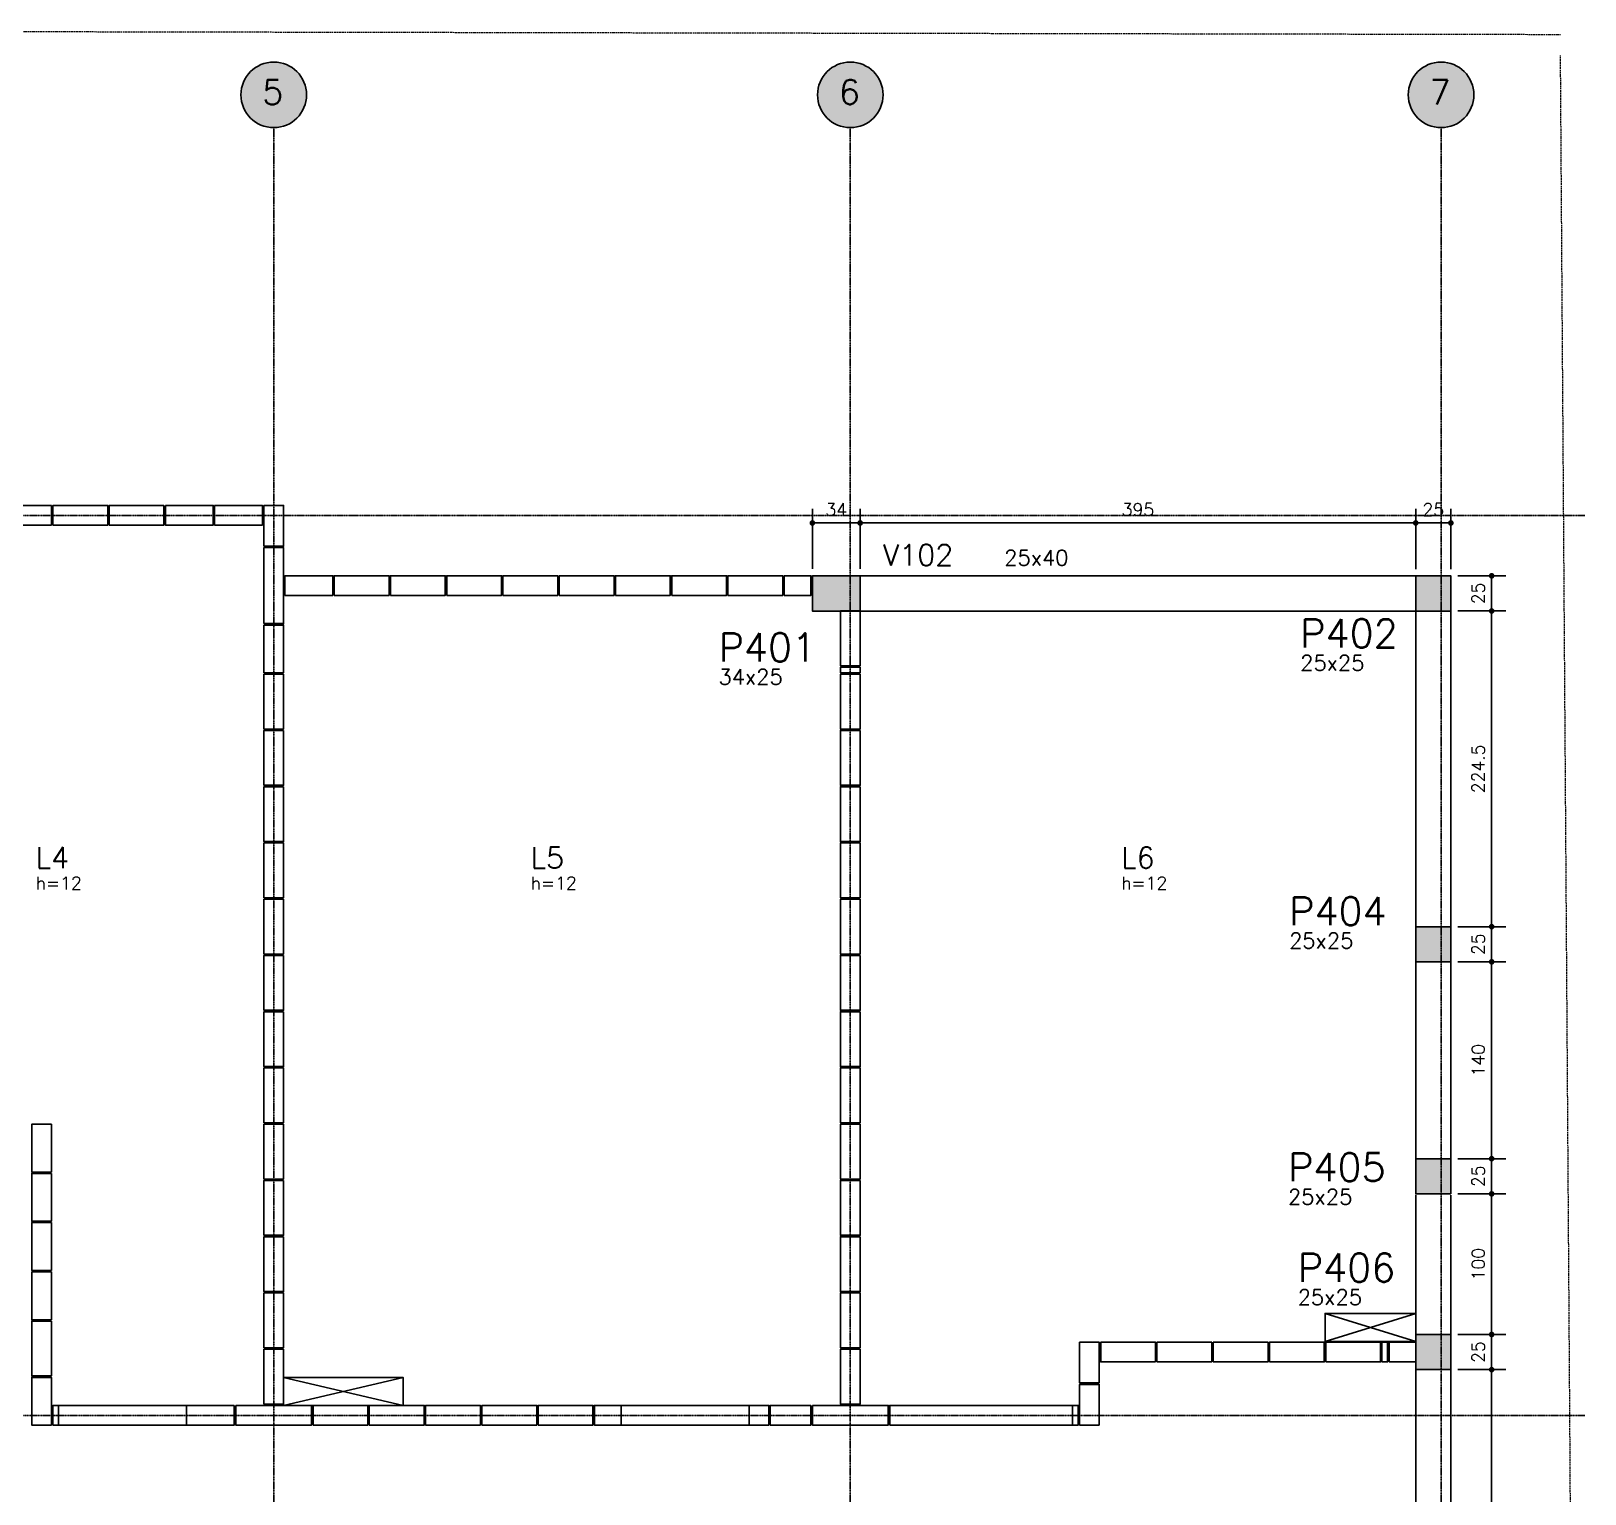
# Model space of a CAD drawing. Extents: x -39962 to 15224, y 23445 to 41277.
# Drawn here: x 2216 to 3321, y 30384 to 31424 of the extents above; entities that cross this region are included whole.
import ezdxf

# ---------------------------------------------------------------- set-up
doc = ezdxf.new("R2010")
doc.units = 0
doc.linetypes.add('AXES', pattern=[0.54, 0.3, -0.08, 0.08, -0.08])
doc.linetypes.add('Double dash', pattern=[55, 20, -5, 10, -5, 10, -5])
doc.layers.get('0').update_dxf_attribs({"linetype": 'CONTINUOUS'})
doc.layers.get('Defpoints').update_dxf_attribs({"linetype": 'CONTINUOUS'})
for name, color, linetype in [('COTA', 1, 'CONTINUOUS'), ('EIXOS', 1, 'AXES'), ('H2', 252, 'CONTINUOUS'), ('H4', 254, 'CONTINUOUS'), ('IND-EIXOS', 2, 'CONTINUOUS'), ('L-D', 2, 'CONTINUOUS'), ('L-N', 4, 'CONTINUOUS'), ('P-D', 2, 'CONTINUOUS'), ('P-N', 5, 'CONTINUOUS'), ('PENA_1', 1, 'CONTINUOUS'), ('PIL-N', 4, 'CONTINUOUS'), ('TEXT-EIXOS', 3, 'CONTINUOUS'), ('VIG-D', 2, 'CONTINUOUS'), ('VIG-N', 4, 'CONTINUOUS'), ('VIGA', 3, 'CONTINUOUS')]:
    doc.layers.add(name, color=color, linetype=linetype)
doc.layers.add('TLV-DVI-___-CNT', color=7, linetype='Double dash', lineweight=9)
doc.styles.add('COTA', font='romans.shx')
doc.styles.get("Standard").update_dxf_attribs({"font": 'ROMANS.SHX'})
doc.styles.add('Texto1', font='romans.shx', dxfattribs={"height": 9})
doc.dimstyles.new('forma', dxfattribs={"dimscale": 5, "dimtxt": 1.8, "dimasz": 0.8, "dimexe": 2, "dimexo": 1, "dimgap": 1, "dimtad": 1, "dimdec": 1, "dimzin": 9, "dimdsep": 46, "dimtxsty": 'COTA', "dimblk1": 'DOT', "dimblk2": 'DOT', "dimsah": 1, "dimcen": 0, "dimdle": 1, "dimclrd": 256, "dimclre": 256, "dimclrt": 2, "dimadec": 0, "dimazin": 0, "dimtfac": 1, "dimtdec": 0, "dimtmove": 0, "dimatfit": 3, "dimfxl": 1, "dimtolj": 1, "dimtzin": 0, "dimarcsym": 0})

# ---------------------------------------------------------------- blocks, each defined once
blk = doc.blocks.new('_Dot')
at = {"color": 0, "linetype": 'ByBlock', "lineweight": -2}
blk.add_line((-0.5, 0), (-1, 0), dxfattribs=at)
at = {"color": 0, "linetype": 'ByBlock', "const_width": 0.5}
blk.add_lwpolyline([(-0.25, 0, 1), (0.25, 0, 1)], format="xyb", close=True, dxfattribs=at)
blk = doc.blocks.new('*D44')
at = {"layer": 'COTA', "lineweight": -2, "transparency": 16777216}
for p, q in [((3230.5, 30472.1), (3264.5, 30472.1)), ((3254.5, 30246.1), (3254.5, 30468.1)), ((3230.5, 30242.1), (3264.5, 30242.1))]:
    blk.add_line(p, q, dxfattribs=at)
at = {"layer": 'Defpoints', "color": 0, "transparency": 16777216}
for p in [(3225.5, 30472.1), (3254.5, 30472.1), (3225.5, 30242.1)]:
    blk.add_point(p, dxfattribs=at)
at = {"layer": 'COTA', "lineweight": -2, "transparency": 16777216, "xscale": 4, "yscale": 4, "zscale": 4}
for p, rotation in [((3254.5, 30472.1), 90), ((3254.5, 30242.1), 270)]:
    blk.add_blockref('_Dot', p, dxfattribs=dict(at, rotation=rotation))
at = {"layer": 'COTA', "color": 2, "transparency": 16777216, "insert": (3245, 30357.1), "char_height": 9, "attachment_point": 5, "rotation": 90, "style": 'COTA'}
blk.add_mtext('\\A1;230 ', dxfattribs=at)
blk = doc.blocks.new('*D45')
at = {"layer": 'COTA', "lineweight": -2, "transparency": 16777216}
for p, q in [((3230.5, 30497.1), (3264.5, 30497.1)), ((3254.5, 30476.1), (3254.5, 30493.1)), ((3230.5, 30472.1), (3264.5, 30472.1))]:
    blk.add_line(p, q, dxfattribs=at)
at = {"layer": 'Defpoints', "color": 0, "transparency": 16777216}
for p in [(3225.5, 30497.1), (3254.5, 30497.1), (3225.5, 30472.1)]:
    blk.add_point(p, dxfattribs=at)
at = {"layer": 'COTA', "lineweight": -2, "transparency": 16777216, "xscale": 4, "yscale": 4, "zscale": 4}
for p, rotation in [((3254.5, 30497.1), 90), ((3254.5, 30472.1), 270)]:
    blk.add_blockref('_Dot', p, dxfattribs=dict(at, rotation=rotation))
at = {"layer": 'COTA', "color": 2, "transparency": 16777216, "insert": (3245, 30484.6), "char_height": 9, "attachment_point": 5, "rotation": 90, "style": 'COTA'}
blk.add_mtext('\\A1;25 ', dxfattribs=at)
blk = doc.blocks.new('*D46')
at = {"layer": 'COTA', "lineweight": -2, "transparency": 16777216}
for p, q in [((3230.5, 30597.1), (3264.5, 30597.1)), ((3254.5, 30501.1), (3254.5, 30593.1)), ((3230.5, 30497.1), (3264.5, 30497.1))]:
    blk.add_line(p, q, dxfattribs=at)
at = {"layer": 'Defpoints', "color": 0, "transparency": 16777216}
for p in [(3225.5, 30597.1), (3254.5, 30597.1), (3225.5, 30497.1)]:
    blk.add_point(p, dxfattribs=at)
at = {"layer": 'COTA', "lineweight": -2, "transparency": 16777216, "xscale": 4, "yscale": 4, "zscale": 4}
for p, rotation in [((3254.5, 30597.1), 90), ((3254.5, 30497.1), 270)]:
    blk.add_blockref('_Dot', p, dxfattribs=dict(at, rotation=rotation))
at = {"layer": 'COTA', "color": 2, "transparency": 16777216, "insert": (3245, 30547.1), "char_height": 9, "attachment_point": 5, "rotation": 90, "style": 'COTA'}
blk.add_mtext('\\A1;100 ', dxfattribs=at)
blk = doc.blocks.new('*D47')
at = {"layer": 'COTA', "lineweight": -2, "transparency": 16777216}
for p, q in [((3230.5, 30622.1), (3264.5, 30622.1)), ((3254.5, 30601.1), (3254.5, 30618.1)), ((3230.5, 30597.1), (3264.5, 30597.1))]:
    blk.add_line(p, q, dxfattribs=at)
at = {"layer": 'Defpoints', "color": 0, "transparency": 16777216}
for p in [(3225.5, 30622.1), (3254.5, 30622.1), (3225.5, 30597.1)]:
    blk.add_point(p, dxfattribs=at)
at = {"layer": 'COTA', "lineweight": -2, "transparency": 16777216, "xscale": 4, "yscale": 4, "zscale": 4}
for p, rotation in [((3254.5, 30622.1), 90), ((3254.5, 30597.1), 270)]:
    blk.add_blockref('_Dot', p, dxfattribs=dict(at, rotation=rotation))
at = {"layer": 'COTA', "color": 2, "transparency": 16777216, "insert": (3245, 30609.6), "char_height": 9, "attachment_point": 5, "rotation": 90, "style": 'COTA'}
blk.add_mtext('\\A1;25 ', dxfattribs=at)
blk = doc.blocks.new('*D48')
at = {"layer": 'COTA', "lineweight": -2, "transparency": 16777216}
for p, q in [((3230.5, 30762.1), (3264.5, 30762.1)), ((3254.5, 30626.1), (3254.5, 30758.1)), ((3230.5, 30622.1), (3264.5, 30622.1))]:
    blk.add_line(p, q, dxfattribs=at)
at = {"layer": 'Defpoints', "color": 0, "transparency": 16777216}
for p in [(3225.5, 30762.1), (3254.5, 30762.1), (3225.5, 30622.1)]:
    blk.add_point(p, dxfattribs=at)
at = {"layer": 'COTA', "lineweight": -2, "transparency": 16777216, "xscale": 4, "yscale": 4, "zscale": 4}
for p, rotation in [((3254.5, 30762.1), 90), ((3254.5, 30622.1), 270)]:
    blk.add_blockref('_Dot', p, dxfattribs=dict(at, rotation=rotation))
at = {"layer": 'COTA', "color": 2, "transparency": 16777216, "insert": (3245, 30692.1), "char_height": 9, "attachment_point": 5, "rotation": 90, "style": 'COTA'}
blk.add_mtext('\\A1;140 ', dxfattribs=at)
blk = doc.blocks.new('*D49')
at = {"layer": 'COTA', "lineweight": -2, "transparency": 16777216}
for p, q in [((3230.5, 30787.1), (3264.5, 30787.1)), ((3254.5, 30766.1), (3254.5, 30783.1)), ((3230.5, 30762.1), (3264.5, 30762.1))]:
    blk.add_line(p, q, dxfattribs=at)
at = {"layer": 'Defpoints', "color": 0, "transparency": 16777216}
for p in [(3225.5, 30787.1), (3254.5, 30787.1), (3225.5, 30762.1)]:
    blk.add_point(p, dxfattribs=at)
at = {"layer": 'COTA', "lineweight": -2, "transparency": 16777216, "xscale": 4, "yscale": 4, "zscale": 4}
for p, rotation in [((3254.5, 30787.1), 90), ((3254.5, 30762.1), 270)]:
    blk.add_blockref('_Dot', p, dxfattribs=dict(at, rotation=rotation))
at = {"layer": 'COTA', "color": 2, "transparency": 16777216, "insert": (3245, 30774.6), "char_height": 9, "attachment_point": 5, "rotation": 90, "style": 'COTA'}
blk.add_mtext('\\A1;25 ', dxfattribs=at)
blk = doc.blocks.new('*D50')
at = {"layer": 'COTA', "lineweight": -2, "transparency": 16777216}
for p, q in [((3230.5, 31011.6), (3264.5, 31011.6)), ((3254.5, 30791.1), (3254.5, 31007.6)), ((3230.5, 30787.1), (3264.5, 30787.1))]:
    blk.add_line(p, q, dxfattribs=at)
at = {"layer": 'Defpoints', "color": 0, "transparency": 16777216}
for p in [(3225.5, 31011.6), (3254.5, 31011.6), (3225.5, 30787.1)]:
    blk.add_point(p, dxfattribs=at)
at = {"layer": 'COTA', "lineweight": -2, "transparency": 16777216, "xscale": 4, "yscale": 4, "zscale": 4}
for p, rotation in [((3254.5, 31011.6), 90), ((3254.5, 30787.1), 270)]:
    blk.add_blockref('_Dot', p, dxfattribs=dict(at, rotation=rotation))
at = {"layer": 'COTA', "color": 2, "transparency": 16777216, "insert": (3245, 30899.3), "char_height": 9, "attachment_point": 5, "rotation": 90, "style": 'COTA'}
blk.add_mtext('\\A1;224.5 ', dxfattribs=at)
blk = doc.blocks.new('*D51')
at = {"layer": 'COTA', "lineweight": -2, "transparency": 16777216}
for p, q in [((3230.5, 31036.6), (3264.5, 31036.6)), ((3254.5, 31015.6), (3254.5, 31032.6)), ((3230.5, 31011.6), (3264.5, 31011.6))]:
    blk.add_line(p, q, dxfattribs=at)
at = {"layer": 'Defpoints', "color": 0, "transparency": 16777216}
for p in [(3225.5, 31036.6), (3254.5, 31036.6), (3225.5, 31011.6)]:
    blk.add_point(p, dxfattribs=at)
at = {"layer": 'COTA', "lineweight": -2, "transparency": 16777216, "xscale": 4, "yscale": 4, "zscale": 4}
for p, rotation in [((3254.5, 31036.6), 90), ((3254.5, 31011.6), 270)]:
    blk.add_blockref('_Dot', p, dxfattribs=dict(at, rotation=rotation))
at = {"layer": 'COTA', "color": 2, "transparency": 16777216, "insert": (3245, 31024.1), "char_height": 9, "attachment_point": 5, "rotation": 90, "style": 'COTA'}
blk.add_mtext('\\A1;25 ', dxfattribs=at)
blk = doc.blocks.new('*D52')
at = {"layer": 'COTA', "lineweight": -2, "transparency": 16777216}
for p, q in [((2771.5, 31041.6), (2771.5, 31084.2)), ((2805.5, 31041.6), (2805.5, 31084.2)), ((2775.5, 31074.2), (2801.5, 31074.2))]:
    blk.add_line(p, q, dxfattribs=at)
at = {"layer": 'Defpoints', "color": 0, "transparency": 16777216}
for p in [(2805.5, 31074.2), (2771.5, 31036.6), (2805.5, 31036.6)]:
    blk.add_point(p, dxfattribs=at)
at = {"layer": 'COTA', "lineweight": -2, "transparency": 16777216, "xscale": 4, "yscale": 4, "zscale": 4, "rotation": 180}
blk.add_blockref('_Dot', (2771.5, 31074.2), dxfattribs=at)
at = {"layer": 'COTA', "lineweight": -2, "transparency": 16777216, "xscale": 4, "yscale": 4, "zscale": 4}
blk.add_blockref('_Dot', (2805.5, 31074.2), dxfattribs=at)
at = {"layer": 'COTA', "color": 2, "transparency": 16777216, "insert": (2788.5, 31083.7), "char_height": 9, "attachment_point": 5, "style": 'COTA'}
blk.add_mtext('\\A1;34 ', dxfattribs=at)
blk = doc.blocks.new('*D53')
at = {"layer": 'COTA', "lineweight": -2, "transparency": 16777216}
for p, q in [((2805.5, 31041.6), (2805.5, 31084.2)), ((3200.5, 31041.4), (3200.5, 31084.2)), ((2809.5, 31074.2), (3196.5, 31074.2))]:
    blk.add_line(p, q, dxfattribs=at)
at = {"layer": 'Defpoints', "color": 0, "transparency": 16777216}
for p in [(3200.5, 31074.2), (2805.5, 31036.6), (3200.5, 31036.4)]:
    blk.add_point(p, dxfattribs=at)
at = {"layer": 'COTA', "lineweight": -2, "transparency": 16777216, "xscale": 4, "yscale": 4, "zscale": 4, "rotation": 180}
blk.add_blockref('_Dot', (2805.5, 31074.2), dxfattribs=at)
at = {"layer": 'COTA', "lineweight": -2, "transparency": 16777216, "xscale": 4, "yscale": 4, "zscale": 4}
blk.add_blockref('_Dot', (3200.5, 31074.2), dxfattribs=at)
at = {"layer": 'COTA', "color": 2, "transparency": 16777216, "insert": (3003, 31083.7), "char_height": 9, "attachment_point": 5, "style": 'COTA'}
blk.add_mtext('\\A1;395 ', dxfattribs=at)
blk = doc.blocks.new('*D54')
at = {"layer": 'COTA', "lineweight": -2, "transparency": 16777216}
for p, q in [((3200.5, 31041.4), (3200.5, 31084.2)), ((3225.5, 31041.4), (3225.5, 31084.2)), ((3204.5, 31074.2), (3221.5, 31074.2))]:
    blk.add_line(p, q, dxfattribs=at)
at = {"layer": 'Defpoints', "color": 0, "transparency": 16777216}
for p in [(3225.5, 31074.2), (3200.5, 31036.4), (3225.5, 31036.4)]:
    blk.add_point(p, dxfattribs=at)
at = {"layer": 'COTA', "lineweight": -2, "transparency": 16777216, "xscale": 4, "yscale": 4, "zscale": 4, "rotation": 180}
blk.add_blockref('_Dot', (3200.5, 31074.2), dxfattribs=at)
at = {"layer": 'COTA', "lineweight": -2, "transparency": 16777216, "xscale": 4, "yscale": 4, "zscale": 4}
blk.add_blockref('_Dot', (3225.5, 31074.2), dxfattribs=at)
at = {"layer": 'COTA', "color": 2, "transparency": 16777216, "insert": (3213, 31083.7), "char_height": 9, "attachment_point": 5, "style": 'COTA'}
blk.add_mtext('\\A1;25 ', dxfattribs=at)
blk = doc.blocks.new('Family - ___-2103959-PLANTA INFERIOR 2')
at = {"layer": 'TLV-DVI-___-CNT', "color": 1, "true_color": 0xff0000}
for p, q in [((-30001, 10030), (-17649, 10007)), ((-17579, -196), (-17648, 9857)), ((-17533, -9986), (-17579, -196))]:
    blk.add_line(p, q, dxfattribs=at)
blk = doc.blocks.new('A$C8a1ee3b4')
at = {"layer": 'TLV-DVI-___-CNT', "color": 1, "true_color": 0xff0000, "xscale": 0.1, "yscale": 0.1, "zscale": 0.1}
blk.add_blockref('Family - ___-2103959-PLANTA INFERIOR 2', (4865.2, 1037.1), dxfattribs=at)

msp = doc.modelspace()

# ---------------------------------------------------------------- hatches: boundary and pattern name
at = {"layer": 'H2'}
for points in [[(2805.51, 31011.59), (2805.51, 31036.59), (2771.51, 31036.59), (2771.51, 31011.59)], [(3225.51, 31011.59), (3225.51, 31036.59), (3200.51, 31036.59), (3200.51, 31011.59)], [(3225.51, 30762.09), (3225.51, 30787.09), (3200.51, 30787.09), (3200.51, 30762.09)], [(3225.51, 30597.09), (3225.51, 30622.09), (3200.51, 30622.09), (3200.51, 30597.09)], [(3225.51, 30472.09), (3225.51, 30497.09), (3200.51, 30497.09), (3200.51, 30472.09)]]:
    msp.add_hatch(color=256, dxfattribs=at).paths.add_polyline_path(points)
at = {"layer": 'H4'}
h = msp.add_hatch(color=256, dxfattribs=at)
edge = h.paths.add_edge_path()
edge.add_arc((2388.55, 31378.64), 23.33, 0, 360)
h = msp.add_hatch(color=256, dxfattribs=at)
edge = h.paths.add_edge_path()
edge.add_arc((2798.51, 31378.64), 23.33, 0, 360)
h = msp.add_hatch(color=256, dxfattribs=at)
edge = h.paths.add_edge_path()
edge.add_arc((3218.51, 31378.64), 23.33, 0, 360)

# ---------------------------------------------------------------- linework, layer by layer
for points in [[(2230.51, 31086.63), (2191.51, 31086.63), (2191.51, 31072.63), (2230.51, 31072.63), (2230.51, 31086.63)], [(2270.51, 31086.63), (2231.51, 31086.63), (2231.51, 31072.63), (2270.51, 31072.63), (2270.51, 31086.63)], [(2310.51, 31086.63), (2271.51, 31086.63), (2271.51, 31072.63), (2310.51, 31072.63), (2310.51, 31086.63)], [(2311.51, 31086.63), (2345.51, 31086.63), (2345.51, 31072.63), (2311.51, 31072.63), (2311.51, 31086.63)], [(2346.51, 31086.63), (2380.51, 31086.63), (2380.51, 31072.63), (2346.51, 31072.63), (2346.51, 31086.63)], [(2381.51, 31057.63), (2381.51, 31086.63), (2395.51, 31086.63), (2395.51, 31057.63), (2381.51, 31057.63)], [(2381.51, 31002.63), (2381.51, 31056.63), (2395.51, 31056.63), (2395.51, 31002.63), (2381.51, 31002.63)], [(2430.51, 31022.63), (2396.51, 31022.63), (2396.51, 31036.63), (2430.51, 31036.63), (2430.51, 31022.63)], [(2431.51, 31022.63), (2470.51, 31022.63), (2470.51, 31036.63), (2431.51, 31036.63), (2431.51, 31022.63)], [(2471.51, 31022.63), (2510.51, 31022.63), (2510.51, 31036.63), (2471.51, 31036.63), (2471.51, 31022.63)], [(2511.51, 31022.63), (2550.51, 31022.63), (2550.51, 31036.63), (2511.51, 31036.63), (2511.51, 31022.63)], [(2551.51, 31022.63), (2590.51, 31022.63), (2590.51, 31036.63), (2551.51, 31036.63), (2551.51, 31022.63)], [(2591.51, 31022.63), (2630.51, 31022.63), (2630.51, 31036.63), (2591.51, 31036.63), (2591.51, 31022.63)], [(2631.51, 31022.63), (2670.51, 31022.63), (2670.51, 31036.63), (2631.51, 31036.63), (2631.51, 31022.63)], [(2671.51, 31022.63), (2710.51, 31022.63), (2710.51, 31036.63), (2671.51, 31036.63), (2671.51, 31022.63)], [(2711.51, 31022.63), (2750.51, 31022.63), (2750.51, 31036.63), (2711.51, 31036.63), (2711.51, 31022.63)], [(2751.51, 31022.63), (2770.51, 31022.63), (2770.51, 31036.63), (2751.51, 31036.63), (2751.51, 31022.63)], [(2381.51, 31001.63), (2381.51, 30967.63), (2395.51, 30967.63), (2395.51, 31001.63), (2381.51, 31001.63)], [(2805.51, 31011.63), (2805.51, 30972.63), (2791.51, 30972.63), (2791.51, 31011.63), (2805.51, 31011.63)], [(2805.51, 30971.63), (2805.51, 30967.63), (2791.51, 30967.63), (2791.51, 30971.63), (2805.51, 30971.63)], [(2395.51, 30966.63), (2395.51, 30927.63), (2381.51, 30927.63), (2381.51, 30966.63), (2395.51, 30966.63)], [(2805.51, 30966.63), (2805.51, 30927.63), (2791.51, 30927.63), (2791.51, 30966.63), (2805.51, 30966.63)], [(2395.51, 30926.63), (2395.51, 30887.63), (2381.51, 30887.63), (2381.51, 30926.63), (2395.51, 30926.63)], [(2805.51, 30926.63), (2805.51, 30887.63), (2791.51, 30887.63), (2791.51, 30926.63), (2805.51, 30926.63)], [(2395.51, 30886.63), (2395.51, 30847.63), (2381.51, 30847.63), (2381.51, 30886.63), (2395.51, 30886.63)], [(2805.51, 30886.63), (2805.51, 30847.63), (2791.51, 30847.63), (2791.51, 30886.63), (2805.51, 30886.63)], [(2395.51, 30846.63), (2395.51, 30807.63), (2381.51, 30807.63), (2381.51, 30846.63), (2395.51, 30846.63)], [(2805.51, 30846.63), (2805.51, 30807.63), (2791.51, 30807.63), (2791.51, 30846.63), (2805.51, 30846.63)], [(2395.51, 30806.63), (2395.51, 30767.63), (2381.51, 30767.63), (2381.51, 30806.63), (2395.51, 30806.63)], [(2805.51, 30806.63), (2805.51, 30767.63), (2791.51, 30767.63), (2791.51, 30806.63), (2805.51, 30806.63)], [(2395.51, 30766.63), (2395.51, 30727.63), (2381.51, 30727.63), (2381.51, 30766.63), (2395.51, 30766.63)], [(2805.51, 30766.63), (2805.51, 30727.63), (2791.51, 30727.63), (2791.51, 30766.63), (2805.51, 30766.63)], [(2395.51, 30726.63), (2395.51, 30687.63), (2381.51, 30687.63), (2381.51, 30726.63), (2395.51, 30726.63)], [(2805.51, 30726.63), (2805.51, 30687.63), (2791.51, 30687.63), (2791.51, 30726.63), (2805.51, 30726.63)], [(2395.51, 30686.63), (2395.51, 30647.63), (2381.51, 30647.63), (2381.51, 30686.63), (2395.51, 30686.63)], [(2805.51, 30686.63), (2805.51, 30647.63), (2791.51, 30647.63), (2791.51, 30686.63), (2805.51, 30686.63)], [(2230.51, 30646.63), (2230.51, 30612.63), (2216.51, 30612.63), (2216.51, 30646.63), (2230.51, 30646.63)], [(2395.51, 30646.63), (2395.51, 30607.63), (2381.51, 30607.63), (2381.51, 30646.63), (2395.51, 30646.63)], [(2805.51, 30646.63), (2805.51, 30607.63), (2791.51, 30607.63), (2791.51, 30646.63), (2805.51, 30646.63)], [(2230.51, 30611.63), (2230.51, 30577.63), (2216.51, 30577.63), (2216.51, 30611.63), (2230.51, 30611.63)], [(2395.51, 30606.63), (2395.51, 30567.63), (2381.51, 30567.63), (2381.51, 30606.63), (2395.51, 30606.63)], [(2805.51, 30606.63), (2805.51, 30567.63), (2791.51, 30567.63), (2791.51, 30606.63), (2805.51, 30606.63)], [(2230.51, 30576.63), (2230.51, 30542.63), (2216.51, 30542.63), (2216.51, 30576.63), (2230.51, 30576.63)], [(2395.51, 30566.63), (2395.51, 30527.63), (2381.51, 30527.63), (2381.51, 30566.63), (2395.51, 30566.63)], [(2805.51, 30566.63), (2805.51, 30527.63), (2791.51, 30527.63), (2791.51, 30566.63), (2805.51, 30566.63)], [(2230.51, 30541.63), (2230.51, 30507.63), (2216.51, 30507.63), (2216.51, 30541.63), (2230.51, 30541.63)], [(2395.51, 30526.63), (2395.51, 30487.63), (2381.51, 30487.63), (2381.51, 30526.63), (2395.51, 30526.63)], [(2805.51, 30526.63), (2805.51, 30487.63), (2791.51, 30487.63), (2791.51, 30526.63), (2805.51, 30526.63)], [(2230.51, 30506.63), (2230.51, 30467.63), (2216.51, 30467.63), (2216.51, 30506.63), (2230.51, 30506.63)], [(2395.51, 30486.63), (2395.51, 30447.63), (2381.51, 30447.63), (2381.51, 30486.63), (2395.51, 30486.63)], [(2805.51, 30486.63), (2805.51, 30447.63), (2791.51, 30447.63), (2791.51, 30486.63), (2805.51, 30486.63)], [(2975.51, 30462.63), (2975.51, 30491.63), (2961.51, 30491.63), (2961.51, 30462.63), (2975.51, 30462.63)], [(3015.51, 30477.63), (2976.51, 30477.63), (2976.51, 30491.63), (3015.51, 30491.63), (3015.51, 30477.63)], [(3016.51, 30477.63), (3055.51, 30477.63), (3055.51, 30491.63), (3016.51, 30491.63), (3016.51, 30477.63)], [(3056.51, 30477.63), (3095.51, 30477.63), (3095.51, 30491.63), (3056.51, 30491.63), (3056.51, 30477.63)], [(3096.51, 30477.63), (3135.51, 30477.63), (3135.51, 30491.63), (3096.51, 30491.63), (3096.51, 30477.63)], [(3136.51, 30477.63), (3175.51, 30477.63), (3175.51, 30491.63), (3136.51, 30491.63), (3136.51, 30477.63)], [(3176.51, 30477.63), (3180.51, 30477.63), (3180.51, 30491.63), (3176.51, 30491.63), (3176.51, 30477.63)], [(3181.51, 30477.63), (3200.51, 30477.63), (3200.51, 30491.63), (3181.51, 30491.63), (3181.51, 30477.63)], [(2230.51, 30432.63), (2230.51, 30466.63), (2216.51, 30466.63), (2216.51, 30432.63), (2230.51, 30432.63)], [(2975.51, 30432.63), (2975.51, 30461.63), (2961.51, 30461.63), (2961.51, 30432.63), (2975.51, 30432.63)], [(2231.51, 30432.63), (2235.51, 30432.63), (2235.51, 30446.63), (2231.51, 30446.63), (2231.51, 30432.63)], [(2360.51, 30446.63), (2326.51, 30446.63), (2326.51, 30432.63), (2360.51, 30432.63), (2360.51, 30446.63)], [(2361.51, 30446.63), (2415.51, 30446.63), (2415.51, 30432.63), (2361.51, 30432.63), (2361.51, 30446.63)], [(2416.51, 30432.63), (2455.51, 30432.63), (2455.51, 30446.63), (2416.51, 30446.63), (2416.51, 30432.63)], [(2456.51, 30432.63), (2495.51, 30432.63), (2495.51, 30446.63), (2456.51, 30446.63), (2456.51, 30432.63)], [(2496.51, 30432.63), (2535.51, 30432.63), (2535.51, 30446.63), (2496.51, 30446.63), (2496.51, 30432.63)], [(2536.51, 30432.63), (2575.51, 30432.63), (2575.51, 30446.63), (2536.51, 30446.63), (2536.51, 30432.63)], [(2576.51, 30432.63), (2615.51, 30432.63), (2615.51, 30446.63), (2576.51, 30446.63), (2576.51, 30432.63)], [(2635.51, 30446.63), (2616.51, 30446.63), (2616.51, 30432.63), (2635.51, 30432.63), (2635.51, 30446.63)], [(2726.51, 30432.63), (2740.51, 30432.63), (2740.51, 30446.63), (2726.51, 30446.63), (2726.51, 30432.63)], [(2770.51, 30446.63), (2741.51, 30446.63), (2741.51, 30432.63), (2770.51, 30432.63), (2770.51, 30446.63)], [(2771.51, 30446.63), (2825.51, 30446.63), (2825.51, 30432.63), (2771.51, 30432.63), (2771.51, 30446.63)], [(2826.51, 30432.63), (2956.51, 30432.59), (2956.51, 30446.59), (2826.51, 30446.63), (2826.51, 30432.63)], [(2956.51, 30432.63), (2960.51, 30432.63), (2960.51, 30446.63), (2956.51, 30446.63), (2956.51, 30432.63)]]:
    msp.add_lwpolyline(points)
for points in [[(3200.51, 30492.09), (3136.02, 30492.09), (3136.02, 30512.09), (3200.51, 30512.09)], [(2395.51, 30466.59), (2480.51, 30466.59), (2480.51, 30446.59), (2395.51, 30446.59)], [(2235.51, 30446.63), (2326.51, 30446.63), (2326.51, 30432.63), (2235.51, 30432.63)], [(2635.51, 30446.63), (2726.51, 30446.63), (2726.51, 30432.63), (2635.51, 30432.63)]]:
    msp.add_lwpolyline(points, close=True)
at = {"layer": 'EIXOS', "color": 244, "true_color": 0x991b1e}
for p, q in [((2388.51, 29634.64), (2388.51, 31355.31)), ((2798.51, 29634.64), (2798.51, 31355.31)), ((3218.51, 29634.64), (3218.51, 31355.31)), ((3320.81, 31079.59), (632.05, 31079.59)), ((3320.81, 30439.59), (632.05, 30439.59))]:
    msp.add_line(p, q, dxfattribs=at)
at = {"layer": 'IND-EIXOS'}
for centre in [(2388.55, 31378.64), (2798.51, 31378.64), (3218.51, 31378.64)]:
    msp.add_circle(centre, 23.33, dxfattribs=at)
at = {"layer": 'P-N', "linetype": 'Continuous'}
for points in [[(2805.51, 31011.59), (2805.51, 31036.59), (2771.51, 31036.59), (2771.51, 31011.59), (2805.51, 31011.59)], [(3225.51, 31011.59), (3225.51, 31036.59), (3200.51, 31036.59), (3200.51, 31011.59), (3225.51, 31011.59)], [(3225.51, 30762.09), (3225.51, 30787.09), (3200.51, 30787.09), (3200.51, 30762.09), (3225.51, 30762.09)], [(3225.51, 30597.09), (3225.51, 30622.09), (3200.51, 30622.09), (3200.51, 30597.09), (3225.51, 30597.09)], [(3225.51, 30472.09), (3225.51, 30497.09), (3200.51, 30497.09), (3200.51, 30472.09), (3225.51, 30472.09)]]:
    msp.add_lwpolyline(points, dxfattribs=at)
at = {"layer": 'PENA_1'}
for p, q in [((3136.02, 30492.09), (3200.51, 30512.09)), ((3200.51, 30492.09), (3136.02, 30512.09)), ((2480.51, 30466.59), (2395.51, 30446.59)), ((2395.51, 30466.59), (2480.51, 30446.59))]:
    msp.add_line(p, q, dxfattribs=at)
at = {"layer": 'VIGA'}
for p, q in [((2805.51, 31036.59), (3200.51, 31036.59)), ((2805.51, 31011.59), (3200.51, 31011.59)), ((3200.51, 31011.59), (3200.51, 30787.09)), ((3225.51, 30787.09), (3225.51, 31011.59)), ((3200.51, 30762.09), (3200.51, 30622.09)), ((3225.51, 30622.09), (3225.51, 30762.09)), ((3200.51, 30596.23), (3200.51, 30497.09)), ((3225.51, 30497.09), (3225.51, 30596.23)), ((3200.51, 30472.09), (3200.51, 30242.09)), ((3225.51, 30242.09), (3225.51, 30472.09))]:
    msp.add_line(p, q, dxfattribs=at)

# ---------------------------------------------------------------- block references
msp.add_blockref('A$C8a1ee3b4', (203.06, 29383.83), dxfattribs=at)

# ---------------------------------------------------------------- texts
at = {"layer": 'L-D', "style": 'Texto1'}
for p in [(2219.25, 30813.61), (2571.23, 30813.61), (2991.09, 30813.61)]:
    msp.add_text('h=12', height=9, dxfattribs=at).set_placement(p)
at = {"layer": 'L-N'}
for s, p in [('L4', (2219.25, 30828.61)), ('L5', (2571.23, 30828.61)), ('L6', (2991.09, 30828.61))]:
    msp.add_text(s, height=15, dxfattribs=at).set_placement(p)
at = {"layer": 'P-D', "linetype": 'Continuous'}
for s, p in [('25x25', (3118.35, 30969.17)), ('34x25', (2704.79, 30959.25)), ('25x25', (3110.46, 30771.67)), ('25x25', (3109.72, 30589.55)), ('25x25', (3116.61, 30518.12))]:
    msp.add_text(s, height=11, dxfattribs=at).set_placement(p)
at = {"layer": 'PIL-N', "linetype": 'Continuous'}
for s, p in [('P402', (3118.35, 30985.67)), ('P401', (2704.79, 30975.75)), ('P404', (3110.46, 30788.17)), ('P405', (3109.72, 30606.05)), ('P406', (3116.61, 30534.62))]:
    msp.add_text(s, height=20, dxfattribs=at).set_placement(p)
at = {"layer": 'TEXT-EIXOS'}
for s, p in [('5', (2380.38, 31371.88)), ('6', (2790.35, 31371.88)), ('7', (3210.35, 31371.88))]:
    msp.add_text(s, height=17.5, dxfattribs=at).set_placement(p)
at = {"layer": 'VIG-D', "linetype": 'Continuous'}
msp.add_text('25x40', height=11, dxfattribs=at).set_placement((2907.96, 31043.95))
at = {"layer": 'VIG-N', "linetype": 'Continuous'}
msp.add_text('V102', height=15, dxfattribs=at).set_placement((2821.63, 31043.95))

# ---------------------------------------------------------------- dimensions: what is measured, and where the dimension line sits
at = {"layer": 'COTA'}
for base, p1, p2, override, picture, middle in [((2805.51, 31074.2), (2771.51, 31036.59), (2805.51, 31036.59), {"dimpost": ' '}, '*D52', (2788.51, 31083.7)), ((3200.51, 31074.2), (2805.51, 31036.59), (3200.51, 31036.4), {"dimpost": ' ', "dimtmove": 1}, '*D53', (3003.01, 31083.7)), ((3225.51, 31074.2), (3200.51, 31036.4), (3225.51, 31036.4), {"dimpost": ' ', "dimtmove": 1}, '*D54', (3213.01, 31083.7))]:
    dim = msp.add_linear_dim(base=base, p1=p1, p2=p2, dimstyle='forma', override=override, dxfattribs=at)
    dim.commit()
    dim.dimension.update_dxf_attribs({"geometry": picture, "text_midpoint": middle})
for base, p1, p2, picture, middle in [((3254.46, 31036.59), (3225.51, 31011.59), (3225.51, 31036.59), '*D51', (3244.96, 31024.09)), ((3254.46, 31011.59), (3225.51, 30787.09), (3225.51, 31011.59), '*D50', (3244.96, 30899.34)), ((3254.46, 30787.09), (3225.51, 30762.09), (3225.51, 30787.09), '*D49', (3244.96, 30774.59)), ((3254.46, 30762.09), (3225.51, 30622.09), (3225.51, 30762.09), '*D48', (3244.96, 30692.09)), ((3254.46, 30622.09), (3225.51, 30597.09), (3225.51, 30622.09), '*D47', (3244.96, 30609.59)), ((3254.46, 30597.09), (3225.51, 30497.09), (3225.51, 30597.09), '*D46', (3244.96, 30547.09)), ((3254.46, 30497.09), (3225.51, 30472.09), (3225.51, 30497.09), '*D45', (3244.96, 30484.59)), ((3254.46, 30472.09), (3225.51, 30242.09), (3225.51, 30472.09), '*D44', (3244.96, 30357.09))]:
    dim = msp.add_linear_dim(base=base, p1=p1, p2=p2, angle=90, dimstyle='forma', override={"dimpost": ' ', "dimtmove": 1}, dxfattribs=at)
    dim.commit()
    dim.dimension.update_dxf_attribs({"geometry": picture, "text_midpoint": middle})

doc.saveas('drawing.dxf')
